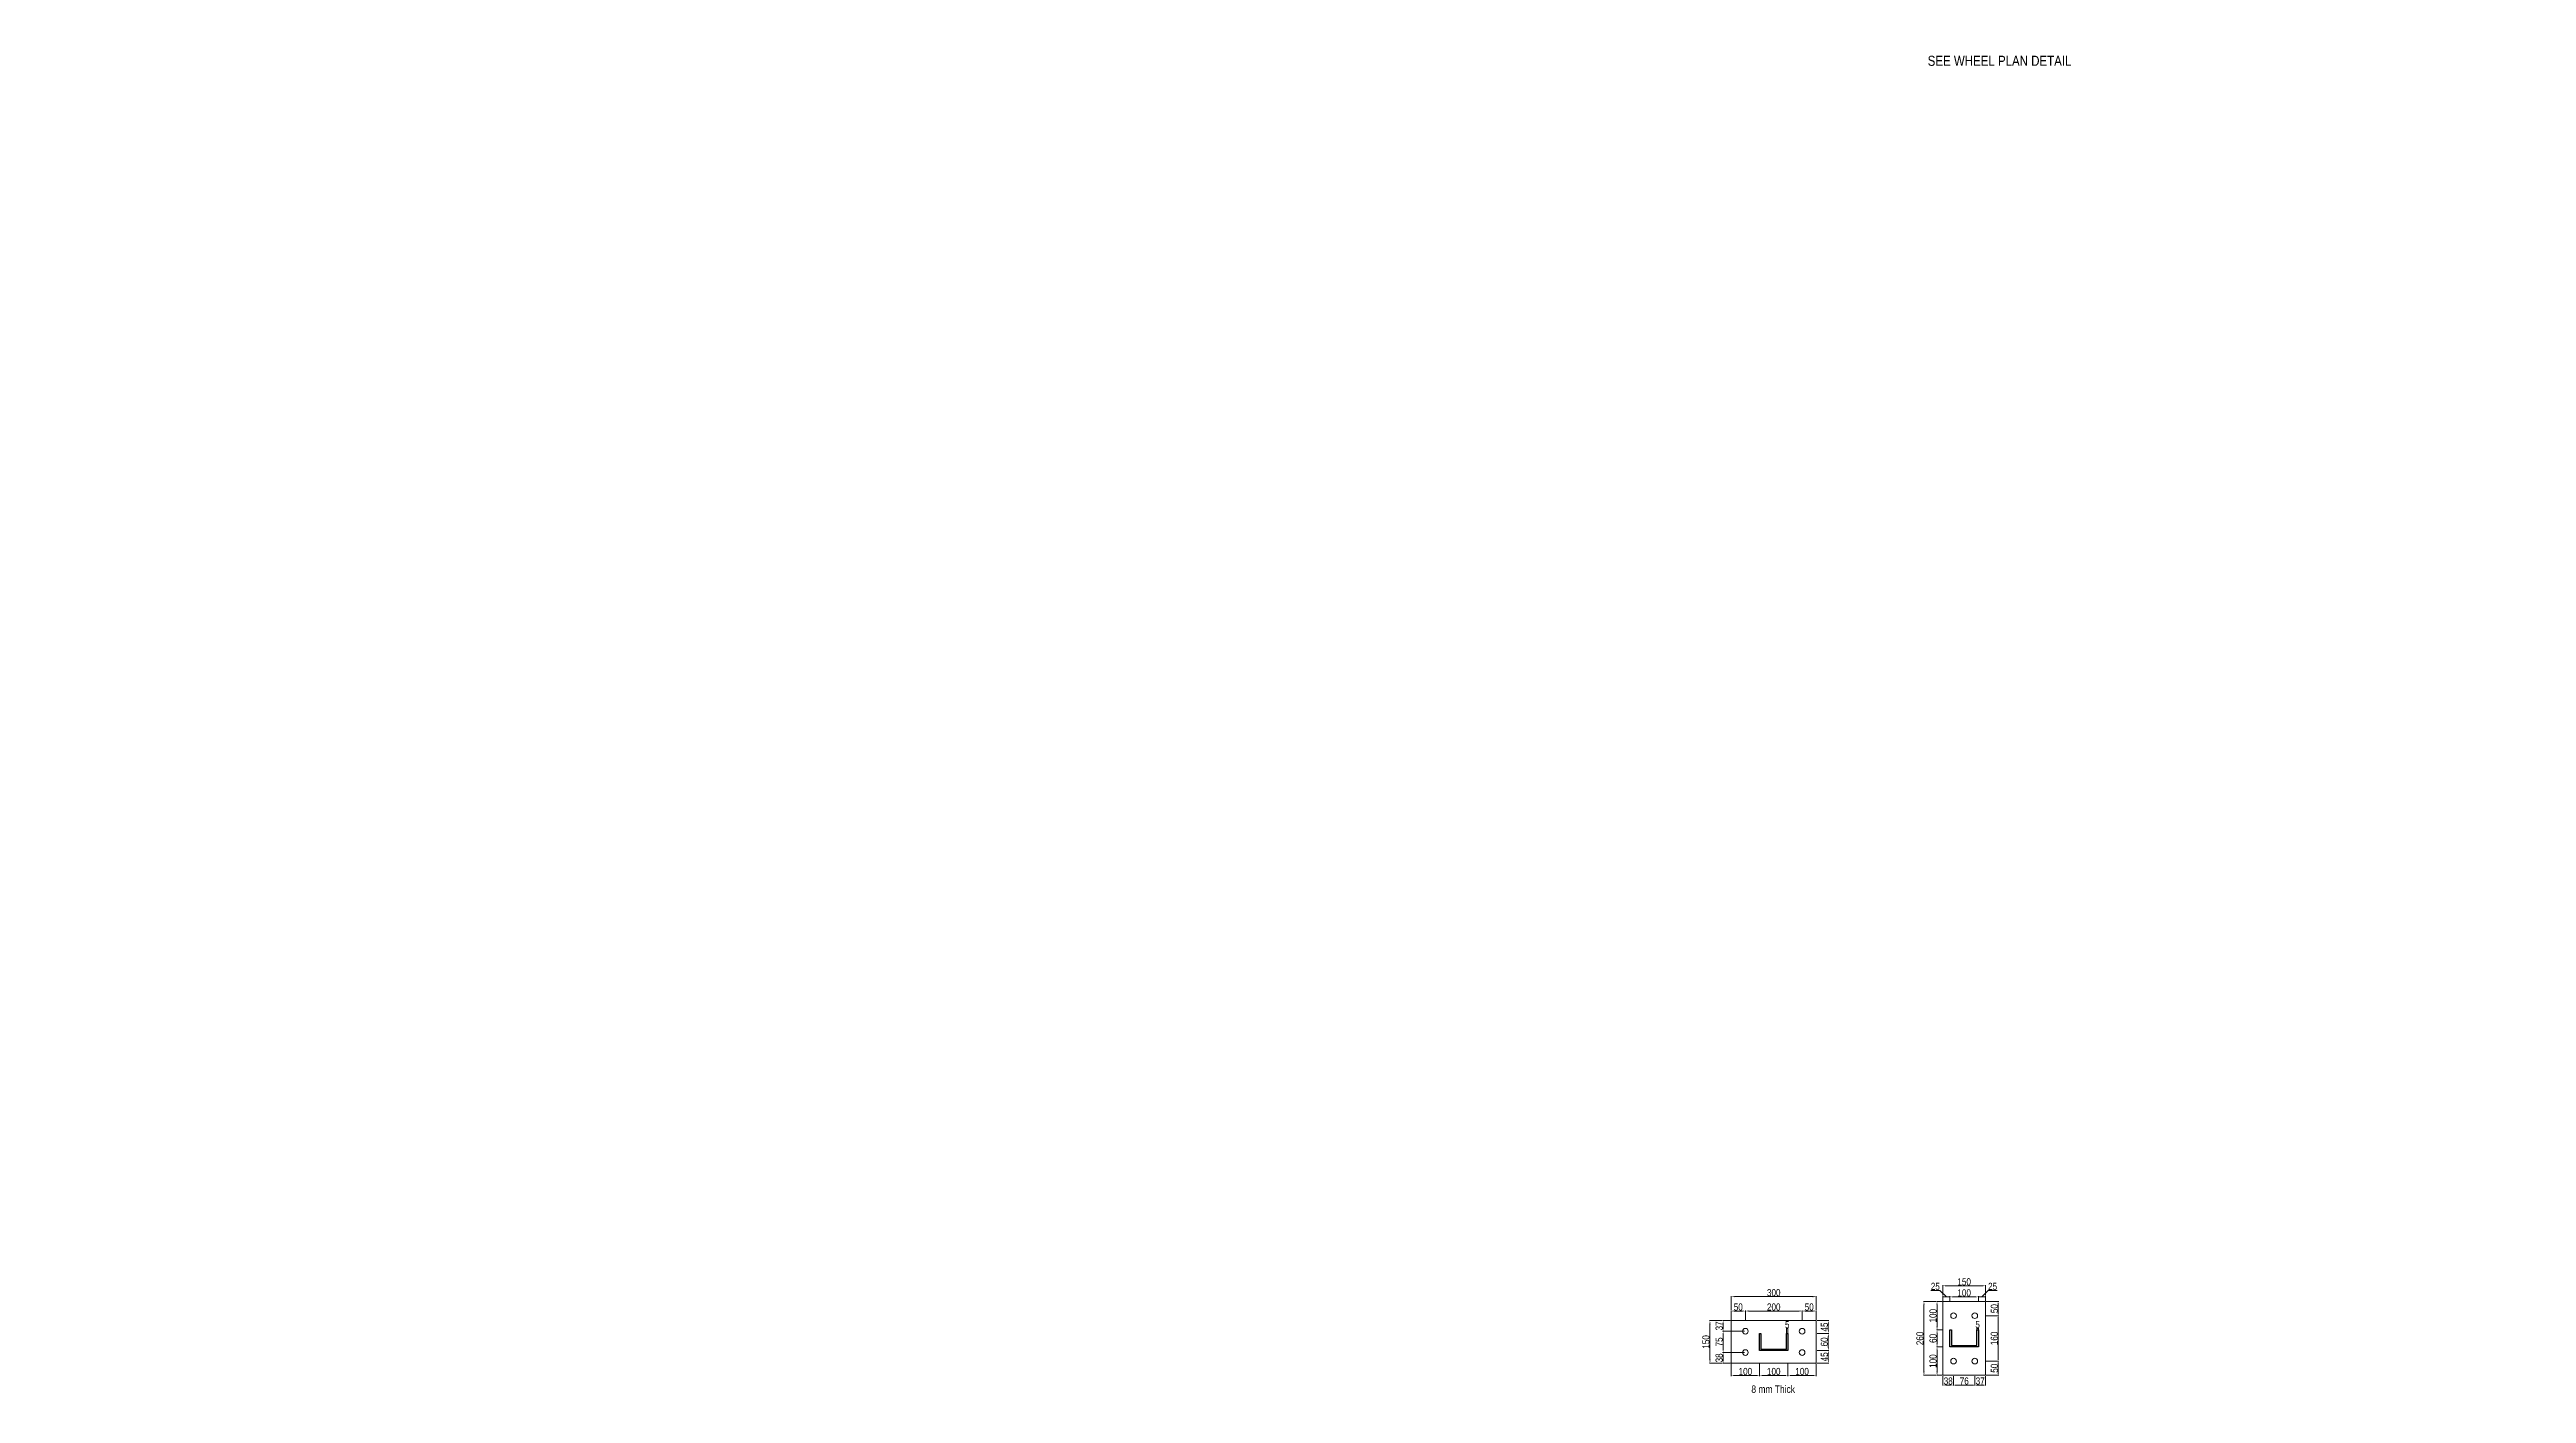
# Model space of a CAD drawing. Header units: millimetres. Extents: x 0 to 2669304, y -3314102 to 0.
# Drawn here: x 2432017 to 2440749, y -3111495 to -3106761 of the extents above; entities that cross this region are included whole.
import ezdxf
from ezdxf import colors
from ezdxf.entities.mleader import LeaderData, LeaderLine
from ezdxf.math import Vec2, Vec3

# ---------------------------------------------------------------- set-up
doc = ezdxf.new("R2010")
doc.units = ezdxf.units.MM
doc.header["$LTSCALE"] = 0.4
doc.header["$MEASUREMENT"] = 0
doc.header["$PDMODE"] = 34
for name, color, linetype, lineweight in [('1NSDIM0', 7, 'Continuous', 9), ('Dim1', 147, 'Continuous', 20), ('Text Small', 7, 'Continuous', 0)]:
    doc.layers.add(name, color=color, linetype=linetype, lineweight=lineweight)
doc.layers.add('SECONDARY', color=6, linetype='Continuous')
doc.layers.add('TAXT', color=7, linetype='Continuous')
doc.styles.get("Standard").update_dxf_attribs({"font": 'ARIALN.TTF'})
doc.styles.add('style2', font='ARIALN.TTF')
doc.dimstyles.new('shahid', dxfattribs={"dimtxt": 37.0005, "dimasz": 20, "dimexe": 8, "dimexo": 10, "dimgap": 5, "dimtad": 3, "dimdec": 0, "dimrnd": 1, "dimzin": 0, "dimdsep": 46, "dimtxsty": 'style2', "dimcen": 0.09, "dimclrt": 1, "dimadec": 0, "dimazin": 0, "dimtfac": 1, "dimtdec": 0, "dimtix": 1, "dimtmove": 1, "dimatfit": 3, "dimfxl": 0, "dimtolj": 1, "dimtzin": 0, "dimlwd": 5, "dimlwe": 5, "dimarcsym": 0})

# ---------------------------------------------------------------- blocks, each defined once
blk = doc.blocks.new('*D1067')
at = {"layer": 'Defpoints', "color": 0}
for p in [(2437995.2, -3111204.6), (2437945.2, -3111238.4), (2437995.2, -3111238.4)]:
    blk.add_point(p, dxfattribs=at)
at = {"layer": 'Dim1', "color": 0, "lineweight": 5}
for p, q in [((2437945.2, -3111235.9), (2437945.2, -3111202.6)), ((2437957.7, -3111204.6), (2437982.7, -3111204.6)), ((2437995.2, -3111235.9), (2437995.2, -3111202.6))]:
    blk.add_line(p, q, dxfattribs=at)
at = {"layer": 'Dim1', "color": 0}
for points in [[(2437957.7, -3111202.6), (2437957.7, -3111206.7), (2437945.2, -3111204.6)], [(2437982.7, -3111202.6), (2437982.7, -3111206.7), (2437995.2, -3111204.6)]]:
    blk.add_solid(points, dxfattribs=at)
at = {"layer": 'Dim1', "color": 1, "insert": (2437970.2, -3111190.6), "char_height": 25, "attachment_point": 5, "style": 'style2'}
blk.add_mtext('\\A1;50', dxfattribs=at)
blk = doc.blocks.new('*D1061')
at = {"layer": 'Defpoints', "color": 0}
for p in [(2438195.2, -3111204.6), (2437995.2, -3111238.4), (2438195.2, -3111238.4)]:
    blk.add_point(p, dxfattribs=at)
at = {"layer": 'Dim1', "color": 0, "lineweight": 5}
for p, q in [((2437995.2, -3111235.9), (2437995.2, -3111202.6)), ((2438007.7, -3111204.6), (2438182.7, -3111204.6)), ((2438195.2, -3111235.9), (2438195.2, -3111202.6))]:
    blk.add_line(p, q, dxfattribs=at)
at = {"layer": 'Dim1', "color": 0}
for points in [[(2438007.7, -3111202.6), (2438007.7, -3111206.7), (2437995.2, -3111204.6)], [(2438182.7, -3111202.6), (2438182.7, -3111206.7), (2438195.2, -3111204.6)]]:
    blk.add_solid(points, dxfattribs=at)
at = {"layer": 'Dim1', "color": 1, "insert": (2438095.2, -3111190.6), "char_height": 25, "attachment_point": 5, "style": 'style2'}
blk.add_mtext('\\A1;200', dxfattribs=at)
blk = doc.blocks.new('*D1068')
at = {"layer": 'Defpoints', "color": 0}
for p in [(2438245.2, -3111204.6), (2438195.2, -3111238.4), (2438245.2, -3111238.4)]:
    blk.add_point(p, dxfattribs=at)
at = {"layer": 'Dim1', "color": 0, "lineweight": 5}
for p, q in [((2438195.2, -3111235.9), (2438195.2, -3111202.6)), ((2438207.7, -3111204.6), (2438232.7, -3111204.6)), ((2438245.2, -3111235.9), (2438245.2, -3111202.6))]:
    blk.add_line(p, q, dxfattribs=at)
at = {"layer": 'Dim1', "color": 0}
for points in [[(2438207.7, -3111202.6), (2438207.7, -3111206.7), (2438195.2, -3111204.6)], [(2438232.7, -3111202.6), (2438232.7, -3111206.7), (2438245.2, -3111204.6)]]:
    blk.add_solid(points, dxfattribs=at)
at = {"layer": 'Dim1', "color": 1, "insert": (2438220.2, -3111190.6), "char_height": 25, "attachment_point": 5, "style": 'style2'}
blk.add_mtext('\\A1;50', dxfattribs=at)
blk = doc.blocks.new('*D1062')
at = {"layer": 'Defpoints', "color": 0}
for p in [(2437945.2, -3111202.6), (2438245.2, -3111154), (2438245.2, -3111202.6)]:
    blk.add_point(p, dxfattribs=at)
at = {"layer": 'Dim1', "color": 0, "lineweight": 5}
for p, q in [((2437945.2, -3111200.1), (2437945.2, -3111152)), ((2437957.7, -3111154), (2438232.7, -3111154)), ((2438245.2, -3111200.1), (2438245.2, -3111152))]:
    blk.add_line(p, q, dxfattribs=at)
at = {"layer": 'Dim1', "color": 0}
for points in [[(2437957.7, -3111152), (2437957.7, -3111156.1), (2437945.2, -3111154)], [(2438232.7, -3111152), (2438232.7, -3111156.1), (2438245.2, -3111154)]]:
    blk.add_solid(points, dxfattribs=at)
at = {"layer": 'Dim1', "color": 1, "insert": (2438095.2, -3111140), "char_height": 25, "attachment_point": 5, "style": 'style2'}
blk.add_mtext('\\A1;300', dxfattribs=at)
blk = doc.blocks.new('*D1039')
at = {"layer": 'Defpoints', "color": 0}
for p in [(2437916.8, -3111275.8), (2437945.2, -3111238.4), (2437995.2, -3111275.8)]:
    blk.add_point(p, dxfattribs=at)
at = {"layer": 'Dim1', "color": 0, "lineweight": 5}
for p, q in [((2437942.7, -3111238.4), (2437914.8, -3111238.4)), ((2437992.7, -3111275.8), (2437914.8, -3111275.8)), ((2437916.8, -3111250.9), (2437916.8, -3111263.3))]:
    blk.add_line(p, q, dxfattribs=at)
at = {"layer": 'Dim1', "color": 0}
for points in [[(2437914.8, -3111250.9), (2437918.9, -3111250.9), (2437916.8, -3111238.4)], [(2437914.8, -3111263.3), (2437918.9, -3111263.3), (2437916.8, -3111275.8)]]:
    blk.add_solid(points, dxfattribs=at)
at = {"layer": 'Dim1', "color": 1, "insert": (2437902.8, -3111257.1), "char_height": 25, "attachment_point": 5, "rotation": 90, "style": 'style2'}
blk.add_mtext('\\A1;37', dxfattribs=at)
blk = doc.blocks.new('*D1040')
at = {"layer": 'Defpoints', "color": 0}
for p in [(2437995.2, -3111275.8), (2437916.8, -3111350.9), (2437995.2, -3111350.9)]:
    blk.add_point(p, dxfattribs=at)
at = {"layer": 'Dim1', "color": 0, "lineweight": 5}
for p, q in [((2437992.7, -3111275.8), (2437914.8, -3111275.8)), ((2437916.8, -3111288.3), (2437916.8, -3111338.4)), ((2437992.7, -3111350.9), (2437914.8, -3111350.9))]:
    blk.add_line(p, q, dxfattribs=at)
at = {"layer": 'Dim1', "color": 0}
for points in [[(2437914.8, -3111288.3), (2437918.9, -3111288.3), (2437916.8, -3111275.8)], [(2437914.8, -3111338.4), (2437918.9, -3111338.4), (2437916.8, -3111350.9)]]:
    blk.add_solid(points, dxfattribs=at)
at = {"layer": 'Dim1', "color": 1, "insert": (2437902.9, -3111313.4), "char_height": 25, "attachment_point": 5, "rotation": 90, "style": 'style2'}
blk.add_mtext('\\A1;75', dxfattribs=at)
blk = doc.blocks.new('*D1063')
at = {"layer": 'Defpoints', "color": 0}
for p in [(2437916.8, -3111388.4), (2437945.2, -3111388.4), (2437995.2, -3111350.9)]:
    blk.add_point(p, dxfattribs=at)
at = {"layer": 'Dim1', "color": 0, "lineweight": 5}
for p, q in [((2437992.7, -3111350.9), (2437914.8, -3111350.9)), ((2437942.7, -3111388.4), (2437914.8, -3111388.4)), ((2437916.8, -3111363.4), (2437916.8, -3111375.9))]:
    blk.add_line(p, q, dxfattribs=at)
at = {"layer": 'Dim1', "color": 0}
for points in [[(2437914.8, -3111363.4), (2437918.9, -3111363.4), (2437916.8, -3111350.9)], [(2437914.8, -3111375.9), (2437918.9, -3111375.9), (2437916.8, -3111388.4)]]:
    blk.add_solid(points, dxfattribs=at)
at = {"layer": 'Dim1', "color": 1, "insert": (2437902.8, -3111369.7), "char_height": 25, "attachment_point": 5, "rotation": 90, "style": 'style2'}
blk.add_mtext('\\A1;38', dxfattribs=at)
blk = doc.blocks.new('*D1041')
at = {"layer": 'Defpoints', "color": 0}
for p in [(2437870.3, -3111238.4), (2437914.8, -3111238.4), (2437914.8, -3111388.4)]:
    blk.add_point(p, dxfattribs=at)
at = {"layer": 'Dim1', "color": 0, "lineweight": 5}
for p, q in [((2437912.3, -3111238.4), (2437868.3, -3111238.4)), ((2437870.3, -3111375.9), (2437870.3, -3111250.9)), ((2437912.3, -3111388.4), (2437868.3, -3111388.4))]:
    blk.add_line(p, q, dxfattribs=at)
at = {"layer": 'Dim1', "color": 0}
for points in [[(2437868.3, -3111250.9), (2437872.4, -3111250.9), (2437870.3, -3111238.4)], [(2437868.3, -3111375.9), (2437872.4, -3111375.9), (2437870.3, -3111388.4)]]:
    blk.add_solid(points, dxfattribs=at)
at = {"layer": 'Dim1', "color": 1, "insert": (2437856.3, -3111313.4), "char_height": 25, "attachment_point": 5, "rotation": 90, "style": 'style2'}
blk.add_mtext('\\A1;150', dxfattribs=at)
blk = doc.blocks.new('*D1042')
at = {"layer": 'Defpoints', "color": 0}
for p in [(2438245.2, -3111343.4), (2438245.2, -3111388.4), (2438287.6, -3111388.4)]:
    blk.add_point(p, dxfattribs=at)
at = {"layer": 'Dim1', "color": 0, "lineweight": 5}
for p, q in [((2438247.7, -3111343.4), (2438289.6, -3111343.4)), ((2438247.7, -3111388.4), (2438289.6, -3111388.4)), ((2438287.6, -3111355.9), (2438287.6, -3111375.9))]:
    blk.add_line(p, q, dxfattribs=at)
at = {"layer": 'Dim1', "color": 0}
for points in [[(2438285.5, -3111355.9), (2438289.6, -3111355.9), (2438287.6, -3111343.4)], [(2438285.5, -3111375.9), (2438289.6, -3111375.9), (2438287.6, -3111388.4)]]:
    blk.add_solid(points, dxfattribs=at)
at = {"layer": 'Dim1', "color": 1, "insert": (2438273.6, -3111365.9), "char_height": 25, "attachment_point": 5, "rotation": 90, "style": 'style2'}
blk.add_mtext('\\A1;45', dxfattribs=at)
blk = doc.blocks.new('*D1043')
at = {"layer": 'Defpoints', "color": 0}
for p in [(2438245.2, -3111283.4), (2438287.6, -3111283.4), (2438245.2, -3111343.4)]:
    blk.add_point(p, dxfattribs=at)
at = {"layer": 'Dim1', "color": 0, "lineweight": 5}
for p, q in [((2438247.7, -3111283.4), (2438289.6, -3111283.4)), ((2438287.6, -3111330.9), (2438287.6, -3111295.9)), ((2438247.7, -3111343.4), (2438289.6, -3111343.4))]:
    blk.add_line(p, q, dxfattribs=at)
at = {"layer": 'Dim1', "color": 0}
for points in [[(2438285.5, -3111295.9), (2438289.6, -3111295.9), (2438287.6, -3111283.4)], [(2438285.5, -3111330.9), (2438289.6, -3111330.9), (2438287.6, -3111343.4)]]:
    blk.add_solid(points, dxfattribs=at)
at = {"layer": 'Dim1', "color": 1, "insert": (2438273.5, -3111313.4), "char_height": 25, "attachment_point": 5, "rotation": 90, "style": 'style2'}
blk.add_mtext('\\A1;60', dxfattribs=at)
blk = doc.blocks.new('*D1044')
at = {"layer": 'Defpoints', "color": 0}
for p in [(2438245.2, -3111238.4), (2438245.2, -3111283.4), (2438287.6, -3111238.4)]:
    blk.add_point(p, dxfattribs=at)
at = {"layer": 'Dim1', "color": 0, "lineweight": 5}
for p, q in [((2438247.7, -3111238.4), (2438289.6, -3111238.4)), ((2438247.7, -3111283.4), (2438289.6, -3111283.4)), ((2438287.6, -3111270.9), (2438287.6, -3111250.9))]:
    blk.add_line(p, q, dxfattribs=at)
at = {"layer": 'Dim1', "color": 0}
for points in [[(2438285.5, -3111250.9), (2438289.7, -3111250.9), (2438287.6, -3111238.4)], [(2438285.5, -3111270.9), (2438289.7, -3111270.9), (2438287.6, -3111283.4)]]:
    blk.add_solid(points, dxfattribs=at)
at = {"layer": 'Dim1', "color": 1, "insert": (2438273.6, -3111260.9), "char_height": 25, "attachment_point": 5, "rotation": 90, "style": 'style2'}
blk.add_mtext('\\A1;45', dxfattribs=at)
blk = doc.blocks.new('*D1045')
at = {"layer": 'Defpoints', "color": 0}
for p in [(2437945.2, -3111388.4), (2438045.2, -3111388.4), (2438045.2, -3111431.7)]:
    blk.add_point(p, dxfattribs=at)
at = {"layer": 'Dim1', "color": 0, "lineweight": 5}
for p, q in [((2437945.2, -3111390.9), (2437945.2, -3111433.7)), ((2438045.2, -3111390.9), (2438045.2, -3111433.7)), ((2437957.7, -3111431.7), (2438032.7, -3111431.7))]:
    blk.add_line(p, q, dxfattribs=at)
at = {"layer": 'Dim1', "color": 0}
for points in [[(2437957.7, -3111429.6), (2437957.7, -3111433.8), (2437945.2, -3111431.7)], [(2438032.7, -3111429.6), (2438032.7, -3111433.8), (2438045.2, -3111431.7)]]:
    blk.add_solid(points, dxfattribs=at)
at = {"layer": 'Dim1', "color": 1, "insert": (2437995.2, -3111417.7), "char_height": 25, "attachment_point": 5, "style": 'style2'}
blk.add_mtext('\\A1;100', dxfattribs=at)
blk = doc.blocks.new('*D1046')
at = {"layer": 'Defpoints', "color": 0}
for p in [(2438045.2, -3111388.4), (2438145.2, -3111388.4), (2438145.2, -3111431.7)]:
    blk.add_point(p, dxfattribs=at)
at = {"layer": 'Dim1', "color": 0, "lineweight": 5}
for p, q in [((2438045.2, -3111390.9), (2438045.2, -3111433.7)), ((2438145.2, -3111390.9), (2438145.2, -3111433.7)), ((2438057.7, -3111431.7), (2438132.7, -3111431.7))]:
    blk.add_line(p, q, dxfattribs=at)
at = {"layer": 'Dim1', "color": 0}
for points in [[(2438057.7, -3111429.6), (2438057.7, -3111433.8), (2438045.2, -3111431.7)], [(2438132.7, -3111429.6), (2438132.7, -3111433.8), (2438145.2, -3111431.7)]]:
    blk.add_solid(points, dxfattribs=at)
at = {"layer": 'Dim1', "color": 1, "insert": (2438095.2, -3111417.7), "char_height": 25, "attachment_point": 5, "style": 'style2'}
blk.add_mtext('\\A1;100', dxfattribs=at)
blk = doc.blocks.new('*D1047')
at = {"layer": 'Defpoints', "color": 0}
for p in [(2438145.2, -3111388.4), (2438245.2, -3111388.4), (2438245.2, -3111431.7)]:
    blk.add_point(p, dxfattribs=at)
at = {"layer": 'Dim1', "color": 0, "lineweight": 5}
for p, q in [((2438145.2, -3111390.9), (2438145.2, -3111433.7)), ((2438245.2, -3111390.9), (2438245.2, -3111433.7)), ((2438157.7, -3111431.7), (2438232.7, -3111431.7))]:
    blk.add_line(p, q, dxfattribs=at)
at = {"layer": 'Dim1', "color": 0}
for points in [[(2438157.7, -3111429.6), (2438157.7, -3111433.8), (2438145.2, -3111431.7)], [(2438232.7, -3111429.6), (2438232.7, -3111433.8), (2438245.2, -3111431.7)]]:
    blk.add_solid(points, dxfattribs=at)
at = {"layer": 'Dim1', "color": 1, "insert": (2438195.2, -3111417.7), "char_height": 25, "attachment_point": 5, "style": 'style2'}
blk.add_mtext('\\A1;100', dxfattribs=at)
blk = doc.blocks.new('*D1048')
at = {"layer": 'Defpoints', "color": 0}
for p in [(2438140.2, -3111266.7), (2438140.2, -3111291.2), (2438145.2, -3111291.2)]:
    blk.add_point(p, dxfattribs=at)
at = {"layer": 'Dim1', "color": 0, "lineweight": 5}
for p, q in [((2438140.2, -3111288.7), (2438140.2, -3111264.7)), ((2438145.2, -3111266.7), (2438140.2, -3111266.7)), ((2438145.2, -3111288.7), (2438145.2, -3111264.7))]:
    blk.add_line(p, q, dxfattribs=at)
at = {"layer": 'Dim1', "color": 1, "insert": (2438142.7, -3111252.7), "char_height": 25, "attachment_point": 5, "style": 'style2'}
blk.add_mtext('\\A1;5', dxfattribs=at)
blk = doc.blocks.new('*D1049')
at = {"layer": 'Defpoints', "color": 0}
for p in [(2438691.5, -3111431.1), (2438729, -3111431.1), (2438729, -3111465.3)]:
    blk.add_point(p, dxfattribs=at)
at = {"layer": 'Dim1', "color": 0, "lineweight": 5}
for p, q in [((2438691.5, -3111433.6), (2438691.5, -3111467.3)), ((2438704, -3111465.3), (2438716.5, -3111465.3)), ((2438729, -3111433.6), (2438729, -3111467.3))]:
    blk.add_line(p, q, dxfattribs=at)
at = {"layer": 'Dim1', "color": 0}
for points in [[(2438704, -3111463.2), (2438704, -3111467.4), (2438691.5, -3111465.3)], [(2438716.5, -3111463.2), (2438716.5, -3111467.4), (2438729, -3111465.3)]]:
    blk.add_solid(points, dxfattribs=at)
at = {"layer": 'Dim1', "color": 1, "insert": (2438710.3, -3111451.3), "char_height": 25, "attachment_point": 5, "style": 'style2'}
blk.add_mtext('\\A1;38', dxfattribs=at)
blk = doc.blocks.new('*D1050')
at = {"layer": 'Defpoints', "color": 0}
for p in [(2438670.9, -3111331.1), (2438691.5, -3111331.1), (2438691.5, -3111431.1)]:
    blk.add_point(p, dxfattribs=at)
at = {"layer": 'Dim1', "color": 0, "lineweight": 5}
for p, q in [((2438689, -3111331.1), (2438668.9, -3111331.1)), ((2438670.9, -3111418.6), (2438670.9, -3111343.6)), ((2438689, -3111431.1), (2438668.9, -3111431.1))]:
    blk.add_line(p, q, dxfattribs=at)
at = {"layer": 'Dim1', "color": 0}
for points in [[(2438668.8, -3111343.6), (2438673, -3111343.6), (2438670.9, -3111331.1)], [(2438668.8, -3111418.6), (2438673, -3111418.6), (2438670.9, -3111431.1)]]:
    blk.add_solid(points, dxfattribs=at)
at = {"layer": 'Dim1', "color": 1, "insert": (2438656.9, -3111381.1), "char_height": 25, "attachment_point": 5, "rotation": 90, "style": 'style2'}
blk.add_mtext('\\A1;100', dxfattribs=at)
blk = doc.blocks.new('*D1051')
at = {"layer": 'Defpoints', "color": 0}
for p in [(2438670.9, -3111271.1), (2438691.5, -3111271.1), (2438691.5, -3111331.1)]:
    blk.add_point(p, dxfattribs=at)
at = {"layer": 'Dim1', "color": 0, "lineweight": 5}
for p, q in [((2438689, -3111271.1), (2438668.9, -3111271.1)), ((2438670.9, -3111318.6), (2438670.9, -3111283.6)), ((2438689, -3111331.1), (2438668.9, -3111331.1))]:
    blk.add_line(p, q, dxfattribs=at)
at = {"layer": 'Dim1', "color": 0}
for points in [[(2438668.8, -3111283.6), (2438673, -3111283.6), (2438670.9, -3111271.1)], [(2438668.8, -3111318.6), (2438673, -3111318.6), (2438670.9, -3111331.1)]]:
    blk.add_solid(points, dxfattribs=at)
at = {"layer": 'Dim1', "color": 1, "insert": (2438656.9, -3111301.1), "char_height": 25, "attachment_point": 5, "rotation": 90, "style": 'style2'}
blk.add_mtext('\\A1;60', dxfattribs=at)
blk = doc.blocks.new('*D1064')
at = {"layer": 'Defpoints', "color": 0}
for p in [(2438670.9, -3111171.1), (2438691.5, -3111171.1), (2438691.5, -3111271.1)]:
    blk.add_point(p, dxfattribs=at)
at = {"layer": 'Dim1', "color": 0, "lineweight": 5}
for p, q in [((2438689, -3111171.1), (2438668.9, -3111171.1)), ((2438670.9, -3111258.6), (2438670.9, -3111183.6)), ((2438689, -3111271.1), (2438668.9, -3111271.1))]:
    blk.add_line(p, q, dxfattribs=at)
at = {"layer": 'Dim1', "color": 0}
for points in [[(2438668.8, -3111183.6), (2438673, -3111183.6), (2438670.9, -3111171.1)], [(2438668.8, -3111258.6), (2438673, -3111258.6), (2438670.9, -3111271.1)]]:
    blk.add_solid(points, dxfattribs=at)
at = {"layer": 'Dim1', "color": 1, "insert": (2438656.9, -3111221.1), "char_height": 25, "attachment_point": 5, "rotation": 90, "style": 'style2'}
blk.add_mtext('\\A1;100', dxfattribs=at)
blk = doc.blocks.new('*D1052')
at = {"layer": 'Defpoints', "color": 0}
for p in [(2438691.5, -3111171.1), (2438716.5, -3111154.7), (2438716.5, -3111171.1)]:
    blk.add_point(p, dxfattribs=at)
at = {"layer": 'Dim1', "color": 0, "lineweight": 5}
for p, q in [((2438680.9, -3111131.8), (2438648.6, -3111131.8)), ((2438704, -3111154.7), (2438680.9, -3111131.8)), ((2438691.5, -3111168.6), (2438691.5, -3111152.7)), ((2438691.5, -3111154.7), (2438716.5, -3111154.7)), ((2438691.5, -3111154.7), (2438716.5, -3111154.7)), ((2438716.5, -3111168.6), (2438716.5, -3111152.7))]:
    blk.add_line(p, q, dxfattribs=at)
at = {"layer": 'Dim1', "color": 1, "insert": (2438664.8, -3111117.8), "char_height": 25, "attachment_point": 5, "style": 'style2'}
blk.add_mtext('\\A1;25', dxfattribs=at)
blk = doc.blocks.new('*D1053')
at = {"layer": 'Defpoints', "color": 0}
for p in [(2438716.5, -3111171.1), (2438816.5, -3111154.7), (2438816.5, -3111171.1)]:
    blk.add_point(p, dxfattribs=at)
at = {"layer": 'Dim1', "color": 0, "lineweight": 5}
for p, q in [((2438716.5, -3111168.6), (2438716.5, -3111152.7)), ((2438729, -3111154.7), (2438804, -3111154.7)), ((2438816.5, -3111168.6), (2438816.5, -3111152.7))]:
    blk.add_line(p, q, dxfattribs=at)
at = {"layer": 'Dim1', "color": 0}
for points in [[(2438729, -3111152.7), (2438729, -3111156.8), (2438716.5, -3111154.7)], [(2438804, -3111152.7), (2438804, -3111156.8), (2438816.5, -3111154.7)]]:
    blk.add_solid(points, dxfattribs=at)
at = {"layer": 'Dim1', "color": 1, "insert": (2438766.5, -3111140.7), "char_height": 25, "attachment_point": 5, "style": 'style2'}
blk.add_mtext('\\A1;100', dxfattribs=at)
blk = doc.blocks.new('*D1054')
at = {"layer": 'Defpoints', "color": 0}
for p in [(2438816.5, -3111171.1), (2438841.5, -3111154.7), (2438841.5, -3111171.1)]:
    blk.add_point(p, dxfattribs=at)
at = {"layer": 'Dim1', "color": 0, "lineweight": 5}
for p, q in [((2438829, -3111154.7), (2438850.5, -3111131.8)), ((2438850.5, -3111131.8), (2438882.9, -3111131.8)), ((2438816.5, -3111168.6), (2438816.5, -3111152.7)), ((2438816.5, -3111154.7), (2438841.5, -3111154.7)), ((2438816.5, -3111154.7), (2438841.5, -3111154.7)), ((2438841.5, -3111168.6), (2438841.5, -3111152.7))]:
    blk.add_line(p, q, dxfattribs=at)
at = {"layer": 'Dim1', "color": 1, "insert": (2438866.7, -3111117.8), "char_height": 25, "attachment_point": 5, "style": 'style2'}
blk.add_mtext('\\A1;25', dxfattribs=at)
blk = doc.blocks.new('*D1055')
at = {"layer": 'Defpoints', "color": 0}
for p in [(2438841.5, -3111115.7), (2438691.5, -3111152.7), (2438841.5, -3111152.7)]:
    blk.add_point(p, dxfattribs=at)
at = {"layer": 'Dim1', "color": 0, "lineweight": 5}
for p, q in [((2438691.5, -3111150.2), (2438691.5, -3111113.7)), ((2438704, -3111115.7), (2438829, -3111115.7)), ((2438841.5, -3111150.2), (2438841.5, -3111113.7))]:
    blk.add_line(p, q, dxfattribs=at)
at = {"layer": 'Dim1', "color": 0}
for points in [[(2438704, -3111113.6), (2438704, -3111117.8), (2438691.5, -3111115.7)], [(2438829, -3111113.6), (2438829, -3111117.8), (2438841.5, -3111115.7)]]:
    blk.add_solid(points, dxfattribs=at)
at = {"layer": 'Dim1', "color": 1, "insert": (2438766.5, -3111101.7), "char_height": 25, "attachment_point": 5, "style": 'style2'}
blk.add_mtext('\\A1;150', dxfattribs=at)
blk = doc.blocks.new('*D1056')
at = {"layer": 'Defpoints', "color": 0}
for p in [(2438841.5, -3111381.1), (2438886.9, -3111381.1), (2438841.6, -3111431.1)]:
    blk.add_point(p, dxfattribs=at)
at = {"layer": 'Dim1', "color": 0, "lineweight": 5}
for p, q in [((2438844, -3111381.1), (2438888.9, -3111381.1)), ((2438886.9, -3111426.1), (2438886.9, -3111386.1)), ((2438844.1, -3111431.1), (2438888.9, -3111431.1))]:
    blk.add_line(p, q, dxfattribs=at)
at = {"layer": 'Dim1', "color": 0}
for points in [[(2438886.1, -3111386.1), (2438887.7, -3111386.1), (2438886.9, -3111381.1)], [(2438886.1, -3111426.1), (2438887.7, -3111426.1), (2438886.9, -3111431.1)]]:
    blk.add_solid(points, dxfattribs=at)
at = {"layer": 'Dim1', "color": 1, "insert": (2438872.9, -3111406.1), "char_height": 25, "attachment_point": 5, "rotation": 90, "style": 'style2'}
blk.add_mtext('\\A1;50', dxfattribs=at)
blk = doc.blocks.new('*D1057')
at = {"layer": 'Defpoints', "color": 0}
for p in [(2438624.7, -3111171.1), (2438668.9, -3111171.1), (2438668.9, -3111431.1)]:
    blk.add_point(p, dxfattribs=at)
at = {"layer": 'Dim1', "color": 0, "lineweight": 5}
for p, q in [((2438666.4, -3111171.1), (2438622.7, -3111171.1)), ((2438624.7, -3111418.6), (2438624.7, -3111183.6)), ((2438666.4, -3111431.1), (2438622.7, -3111431.1))]:
    blk.add_line(p, q, dxfattribs=at)
at = {"layer": 'Dim1', "color": 0}
for points in [[(2438622.7, -3111183.6), (2438626.8, -3111183.6), (2438624.7, -3111171.1)], [(2438622.7, -3111418.6), (2438626.8, -3111418.6), (2438624.7, -3111431.1)]]:
    blk.add_solid(points, dxfattribs=at)
at = {"layer": 'Dim1', "color": 1, "insert": (2438610.7, -3111301.1), "char_height": 25, "attachment_point": 5, "rotation": 90, "style": 'style2'}
blk.add_mtext('\\A1;260', dxfattribs=at)
blk = doc.blocks.new('*D1058')
at = {"layer": 'Defpoints', "color": 0}
for p in [(2438841.5, -3111221.1), (2438886.9, -3111221.1), (2438841.5, -3111381.1)]:
    blk.add_point(p, dxfattribs=at)
at = {"layer": 'Dim1', "color": 0, "lineweight": 5}
for p, q in [((2438844, -3111221.1), (2438888.9, -3111221.1)), ((2438886.9, -3111376.1), (2438886.9, -3111226.1)), ((2438844, -3111381.1), (2438888.9, -3111381.1))]:
    blk.add_line(p, q, dxfattribs=at)
at = {"layer": 'Dim1', "color": 0}
for points in [[(2438886.1, -3111226.1), (2438887.7, -3111226.1), (2438886.9, -3111221.1)], [(2438886.1, -3111376.1), (2438887.7, -3111376.1), (2438886.9, -3111381.1)]]:
    blk.add_solid(points, dxfattribs=at)
at = {"layer": 'Dim1', "color": 1, "insert": (2438872.9, -3111301.1), "char_height": 25, "attachment_point": 5, "rotation": 90, "style": 'style2'}
blk.add_mtext('\\A1;160', dxfattribs=at)
blk = doc.blocks.new('*D1059')
at = {"layer": 'Defpoints', "color": 0}
for p in [(2438841.5, -3111171.1), (2438841.5, -3111221.1), (2438886.9, -3111171.1)]:
    blk.add_point(p, dxfattribs=at)
at = {"layer": 'Dim1', "color": 0, "lineweight": 5}
for p, q in [((2438844, -3111171.1), (2438888.9, -3111171.1)), ((2438844, -3111221.1), (2438888.9, -3111221.1)), ((2438886.9, -3111216.1), (2438886.9, -3111176.1))]:
    blk.add_line(p, q, dxfattribs=at)
at = {"layer": 'Dim1', "color": 0}
for points in [[(2438886.1, -3111176.1), (2438887.7, -3111176.1), (2438886.9, -3111171.1)], [(2438886.1, -3111216.1), (2438887.7, -3111216.1), (2438886.9, -3111221.1)]]:
    blk.add_solid(points, dxfattribs=at)
at = {"layer": 'Dim1', "color": 1, "insert": (2438872.9, -3111196.1), "char_height": 25, "attachment_point": 5, "rotation": 90, "style": 'style2'}
blk.add_mtext('\\A1;50', dxfattribs=at)
blk = doc.blocks.new('*D1060')
at = {"layer": 'Defpoints', "color": 0}
for p in [(2438729, -3111431.1), (2438804.5, -3111431.1), (2438804.5, -3111465.3)]:
    blk.add_point(p, dxfattribs=at)
at = {"layer": 'Dim1', "color": 0, "lineweight": 5}
for p, q in [((2438729, -3111433.6), (2438729, -3111467.3)), ((2438734, -3111465.3), (2438799.5, -3111465.3)), ((2438804.5, -3111433.6), (2438804.5, -3111467.3))]:
    blk.add_line(p, q, dxfattribs=at)
at = {"layer": 'Dim1', "color": 0}
for points in [[(2438734, -3111464.5), (2438734, -3111466.2), (2438729, -3111465.3)], [(2438799.5, -3111464.5), (2438799.5, -3111466.2), (2438804.5, -3111465.3)]]:
    blk.add_solid(points, dxfattribs=at)
at = {"layer": 'Dim1', "color": 1, "insert": (2438766.8, -3111451.3), "char_height": 25, "attachment_point": 5, "style": 'style2'}
blk.add_mtext('\\A1;76', dxfattribs=at)
blk = doc.blocks.new('*D1065')
at = {"layer": 'Defpoints', "color": 0}
for p in [(2438804.5, -3111431.1), (2438841.5, -3111431.1), (2438841.5, -3111465.3)]:
    blk.add_point(p, dxfattribs=at)
at = {"layer": 'Dim1', "color": 0, "lineweight": 5}
for p, q in [((2438804.5, -3111433.6), (2438804.5, -3111467.3)), ((2438809.5, -3111465.3), (2438836.5, -3111465.3)), ((2438841.5, -3111433.6), (2438841.5, -3111467.3))]:
    blk.add_line(p, q, dxfattribs=at)
at = {"layer": 'Dim1', "color": 0}
for points in [[(2438809.5, -3111464.5), (2438809.5, -3111466.2), (2438804.5, -3111465.3)], [(2438836.5, -3111464.5), (2438836.5, -3111466.2), (2438841.5, -3111465.3)]]:
    blk.add_solid(points, dxfattribs=at)
at = {"layer": 'Dim1', "color": 1, "insert": (2438823, -3111451.3), "char_height": 25, "attachment_point": 5, "style": 'style2'}
blk.add_mtext('\\A1;37', dxfattribs=at)
blk = doc.blocks.new('*D1066')
at = {"layer": 'Defpoints', "color": 0}
for p in [(2438811.5, -3111288.4), (2438816.5, -3111266.4), (2438816.5, -3111288.4)]:
    blk.add_point(p, dxfattribs=at)
at = {"layer": 'Dim1', "color": 0, "lineweight": 5}
for p, q in [((2438811.5, -3111285.9), (2438811.5, -3111264.4)), ((2438811.5, -3111266.4), (2438816.5, -3111266.4)), ((2438816.5, -3111285.9), (2438816.5, -3111264.4))]:
    blk.add_line(p, q, dxfattribs=at)
at = {"layer": 'Dim1', "color": 1, "insert": (2438814, -3111252.4), "char_height": 25, "attachment_point": 5, "style": 'style2'}
blk.add_mtext('\\A1;5', dxfattribs=at)

msp = doc.modelspace()

# ---------------------------------------------------------------- linework, layer by layer
at = {"layer": '1NSDIM0'}
for p, q in [((2438841.5169, -3111171.0744), (2438691.5169, -3111171.0744)), ((2438691.5169, -3111171.0744), (2438691.5169, -3111431.0744)), ((2438841.5169, -3111171.0744), (2438841.5169, -3111431.0744)), ((2437945.2327, -3111238.4046), (2437945.2327, -3111388.4046)), ((2437945.2327, -3111238.4046), (2438245.2327, -3111238.4046)), ((2438245.2327, -3111238.4046), (2438245.2327, -3111388.4046)), ((2437945.2327, -3111388.4046), (2438245.2327, -3111388.4046)), ((2438841.5169, -3111431.0744), (2438691.5169, -3111431.0744))]:
    msp.add_line(p, q, dxfattribs=at)
for centre in [(2438729.0169, -3111221.0744), (2438804.0169, -3111221.0744), (2437995.2327, -3111275.9046), (2438195.2327, -3111275.9046), (2437995.2327, -3111350.9046), (2438195.2327, -3111350.9046), (2438729.0169, -3111381.0744), (2438804.0169, -3111381.0744)]:
    msp.add_circle(centre, 10, dxfattribs=at)
at = {"layer": 'SECONDARY'}
for points in [[(2438140.2327, -3111283.4046), (2438145.2327, -3111283.4046), (2438145.2327, -3111343.4046), (2438045.2327, -3111343.4046), (2438045.2327, -3111283.4046), (2438050.2327, -3111283.4046), (2438050.2327, -3111338.4046), (2438140.2327, -3111338.4046), (2438140.2327, -3111283.4046)], [(2438811.5169, -3111271.0744), (2438816.5169, -3111271.0744), (2438816.5169, -3111331.0744), (2438716.5169, -3111331.0744), (2438716.5169, -3111271.0744), (2438721.5169, -3111271.0744), (2438721.5169, -3111326.0744), (2438811.5169, -3111326.0744), (2438811.5169, -3111271.0744)]]:
    msp.add_lwpolyline(points, dxfattribs=at)

# ---------------------------------------------------------------- texts
at = {"layer": 'TAXT', "ltscale": 3}
for s, height, p in [('SEE WHEEL PLAN DETAIL', 35.381829, (2438637.9166, -3106817.8636)), ('8 mm Thick', 26, (2438016.3081, -3111492.9219))]:
    msp.add_text(s, height=height, dxfattribs=at).set_placement(p)

# ---------------------------------------------------------------- dimensions: what is measured, and where the dimension line sits
at = {"layer": 'Dim1'}
for base, p1, p2, override, picture, middle in [((2438245.2327, -3111154.0356), (2437945.2327, -3111202.6385), (2438245.2327, -3111202.6385), {"dimscale": 0.25, "dimtxt": 100, "dimasz": 50}, '*D1062', (2438095.2327, -3111140.0213)), ((2438841.5169, -3111115.7161), (2438691.5169, -3111152.7372), (2438841.5169, -3111152.7372), {"dimscale": 0.25, "dimtxt": 100, "dimasz": 50}, '*D1055', (2438766.5169, -3111101.7018)), ((2438816.5169, -3111154.7372), (2438716.5169, -3111171.0744), (2438816.5169, -3111171.0744), {"dimscale": 0.25, "dimtxt": 100, "dimasz": 50}, '*D1053', (2438766.5169, -3111140.7229)), ((2437995.2327, -3111204.6385), (2437945.2327, -3111238.4046), (2437995.2327, -3111238.4046), {"dimscale": 0.25, "dimtxt": 100, "dimasz": 50}, '*D1067', (2437970.2327, -3111190.6242)), ((2438195.2327, -3111204.6385), (2437995.2327, -3111238.4046), (2438195.2327, -3111238.4046), {"dimscale": 0.25, "dimtxt": 100, "dimasz": 50}, '*D1061', (2438095.2327, -3111190.6242)), ((2438245.2327, -3111204.6385), (2438195.2327, -3111238.4046), (2438245.2327, -3111238.4046), {"dimscale": 0.25, "dimtxt": 100, "dimasz": 50}, '*D1068', (2438220.2327, -3111190.6242)), ((2438140.2327, -3111266.6566), (2438145.2327, -3111291.1566), (2438140.2327, -3111291.1566), {"dimscale": 0.25, "dimtxt": 100}, '*D1048', (2438142.7327, -3111252.6934)), ((2438816.5169, -3111266.3598), (2438811.5169, -3111288.3598), (2438816.5169, -3111288.3598), {"dimscale": 0.25, "dimtxt": 100}, '*D1066', (2438814.0169, -3111252.3966)), ((2438045.2327, -3111431.7291), (2437945.2327, -3111388.4046), (2438045.2327, -3111388.4046), {"dimscale": 0.25, "dimtxt": 100, "dimasz": 50}, '*D1045', (2437995.2327, -3111417.7148)), ((2438145.2327, -3111431.7291), (2438045.2327, -3111388.4046), (2438145.2327, -3111388.4046), {"dimscale": 0.25, "dimtxt": 100, "dimasz": 50}, '*D1046', (2438095.2327, -3111417.7148)), ((2438245.2327, -3111431.7291), (2438145.2327, -3111388.4046), (2438245.2327, -3111388.4046), {"dimscale": 0.25, "dimtxt": 100, "dimasz": 50}, '*D1047', (2438195.2327, -3111417.7148)), ((2438729.0169028998, -3111465.32168194), (2438691.5169028998, -3111431.0743540931), (2438729.0169028998, -3111431.0743540931), {"dimscale": 0.25, "dimtxt": 100, "dimasz": 50}, '*D1049', (2438710.2669028998, -3111451.307357247)), ((2438804.5169028998, -3111465.32168194), (2438729.0169028998, -3111431.0743540931), (2438804.5169028998, -3111431.0743540931), {"dimscale": 0.25, "dimtxt": 100}, '*D1060', (2438766.7669028998, -3111451.307357247)), ((2438841.5169, -3111465.3217), (2438804.5169, -3111431.0744), (2438841.5169, -3111431.0744), {"dimscale": 0.25, "dimtxt": 100}, '*D1065', (2438823.0169, -3111451.3074))]:
    dim = msp.add_linear_dim(base=base, p1=p1, p2=p2, dimstyle='shahid', override=override, dxfattribs=at)
    dim.commit()
    dim.dimension.update_dxf_attribs({"geometry": picture, "text_midpoint": middle})
for base, p1, p2, picture, middle in [((2438716.5169, -3111154.7372), (2438691.5169, -3111171.0744), (2438716.5169, -3111171.0744), '*D1052', (2438679.6808, -3111131.7981)), ((2438841.5169, -3111154.7372), (2438816.5169, -3111171.0744), (2438841.5169, -3111171.0744), '*D1054', (2438851.795, -3111131.7981))]:
    dim = msp.add_linear_dim(base=base, p1=p1, p2=p2, dimstyle='shahid', override={"dimscale": 0.25, "dimtxt": 100, "dimasz": 50}, dxfattribs=at)
    dim.commit()
    dim.dimension.update_dxf_attribs({"geometry": picture, "text_midpoint": middle, "dimtype": 160})
for base, p1, p2, override, picture, middle in [((2438624.7479, -3111171.0744), (2438668.9019, -3111431.0744), (2438668.9019, -3111171.0744), {"dimscale": 0.25, "dimtxt": 100, "dimasz": 50}, '*D1057', (2438610.7336, -3111301.0744)), ((2438670.9019, -3111171.0744), (2438691.5169, -3111271.0744), (2438691.5169, -3111171.0744), {"dimscale": 0.25, "dimtxt": 100, "dimasz": 50}, '*D1064', (2438656.8876, -3111221.0744)), ((2438886.9155, -3111171.0744), (2438841.5169, -3111221.0744), (2438841.5169, -3111171.0744), {"dimscale": 0.25, "dimtxt": 100}, '*D1059', (2438872.9012, -3111196.0744)), ((2438886.9155, -3111221.0744), (2438841.5169, -3111381.0744), (2438841.5169, -3111221.0744), {"dimscale": 0.25, "dimtxt": 100}, '*D1058', (2438872.9012, -3111301.0744)), ((2437870.3458, -3111238.4046), (2437914.8487, -3111388.4046), (2437914.8487, -3111238.4046), {"dimscale": 0.25, "dimtxt": 100, "dimasz": 50}, '*D1041', (2437856.3315, -3111313.4046)), ((2437916.8487, -3111275.8046), (2437945.2327, -3111238.4046), (2437995.2327, -3111275.8046), {"dimscale": 0.25, "dimtxt": 100, "dimasz": 50}, '*D1039', (2437902.8344, -3111257.1046)), ((2437916.8487, -3111350.9046), (2437995.2327, -3111275.8046), (2437995.2327, -3111350.9046), {"dimscale": 0.25, "dimtxt": 100, "dimasz": 50}, '*D1040', (2437902.8856, -3111313.3546)), ((2438287.5768, -3111238.4046), (2438245.2327, -3111283.4046), (2438245.2327, -3111238.4046), {"dimscale": 0.25, "dimtxt": 100, "dimasz": 50}, '*D1044', (2438273.6136, -3111260.9046)), ((2438287.5609, -3111283.4046), (2438245.2327, -3111343.4046), (2438245.2327, -3111283.4046), {"dimscale": 0.25, "dimtxt": 100, "dimasz": 50}, '*D1043', (2438273.5466, -3111313.4046)), ((2438670.9019, -3111271.0744), (2438691.5169, -3111331.0744), (2438691.5169, -3111271.0744), {"dimscale": 0.25, "dimtxt": 100, "dimasz": 50}, '*D1051', (2438656.8876, -3111301.0744)), ((2437916.848715534, -3111388.4045902542), (2437995.2326530381, -3111350.9045902542), (2437945.2326530381, -3111388.4045902542), {"dimscale": 0.25, "dimtxt": 100, "dimasz": 50}, '*D1063', (2437902.8343908419, -3111369.6545902542)), ((2438287.5609, -3111388.4046), (2438245.2327, -3111343.4046), (2438245.2327, -3111388.4046), {"dimscale": 0.25, "dimtxt": 100, "dimasz": 50}, '*D1042', (2438273.5978, -3111365.9046)), ((2438670.9019, -3111331.0744), (2438691.5169, -3111431.0744), (2438691.5169, -3111331.0744), {"dimscale": 0.25, "dimtxt": 100, "dimasz": 50}, '*D1050', (2438656.8876, -3111381.0744)), ((2438886.9155, -3111381.0744), (2438841.6169, -3111431.0744), (2438841.5169, -3111381.0744), {"dimscale": 0.25, "dimtxt": 100}, '*D1056', (2438872.9012, -3111406.0744))]:
    dim = msp.add_linear_dim(base=base, p1=p1, p2=p2, angle=90, dimstyle='shahid', override=override, dxfattribs=at)
    dim.commit()
    dim.dimension.update_dxf_attribs({"geometry": picture, "text_midpoint": middle})

# ---------------------------------------------------------------- leaders
at = {"layer": 'Text Small'}
ml = msp.add_multileader_mtext('Standard', dxfattribs=at)
ml.set_content('OPENING     \\P2134mmx 2134mm', color=256)
ml.set_leader_properties(color=235)
ml.build(insert=Vec2(0, 0))
ml.multileader.update_dxf_attribs({"dogleg_length": 144.6835, "arrow_head_size": 90})
ctx = ml.context
ctx.base_point, ctx.char_height, ctx.arrow_head_size, ctx.landing_gap_size, ctx.plane_origin = Vec3(2454691.1281, -3115241.5036), 200, 90, 50, Vec3(2463634.037, -3111925.6113)
ctx.text_align_type = 1
notes = []
notes.append((ctx, [(0, (0, 0, 0), (0, 0), (1, 0), 1, [])]))
ctx.mtext.insert, ctx.mtext.width, ctx.mtext.alignment, ctx.mtext.flow_direction = Vec3(2455711.1144, -3115139.7983), 3559.700472, 2, 5
for ctx, leaders in notes:
    for number, flags, end, landing, length, lines in leaders:
        leader = LeaderData()
        leader.index, (leader.has_last_leader_line, leader.has_dogleg_vector, leader.attachment_direction) = number, flags
        leader.last_leader_point, leader.dogleg_vector, leader.dogleg_length = Vec3(end), Vec3(landing), length
        for number, points, colour, breaks in lines:
            line = LeaderLine()
            line.index, line.vertices, line.color, line.breaks = number, Vec3.list(points), colors.encode_raw_color(colour), breaks
            leader.lines.append(line)
        ctx.leaders.append(leader)

doc.saveas('drawing.dxf')
